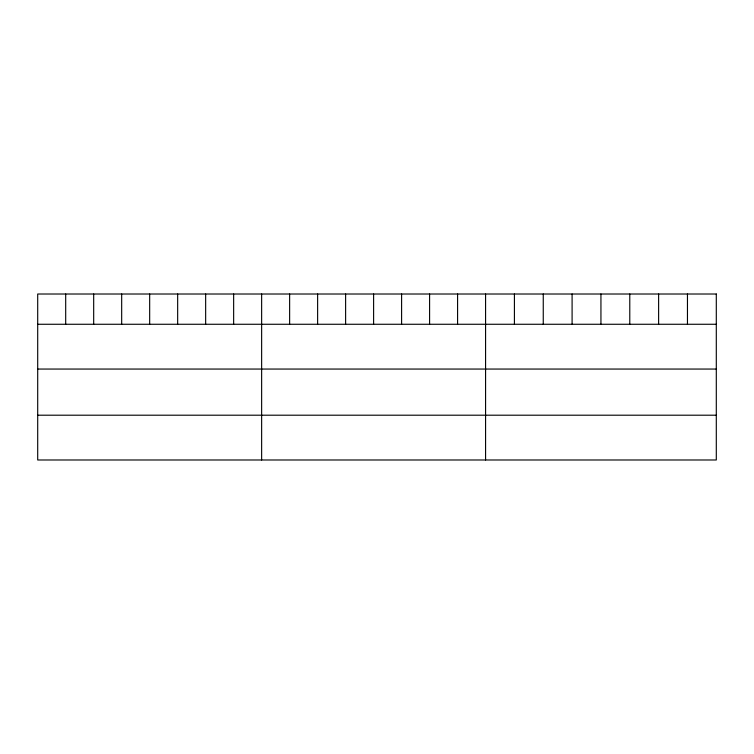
<?xml version="1.0" encoding="UTF-8"?>
<svg xmlns="http://www.w3.org/2000/svg" width="754" height="754" viewBox="0 0 754 754"><rect width="100%" height="100%" fill="white"/><g stroke="black" fill="none" stroke-linecap="round" stroke-linejoin="round"><path stroke-width="1.13" d="M37.7 324.267L716.3 324.267M37.7 369.055L716.3 369.055M37.7 415.2L716.3 415.2M687.459 294.013L687.459 324.267M658.619 294.013L658.619 324.267M629.779 294.013L629.779 324.267M600.938 294.013L600.938 324.267M572.097 294.013L572.097 324.267M543.257 294.013L543.257 324.267M514.416 294.013L514.416 324.267M485.576 294.013L485.576 459.987M457.584 294.013L457.584 324.267M429.591 294.013L429.591 324.267M401.599 294.013L401.599 324.267M373.607 294.013L373.607 324.267M345.615 294.013L345.615 324.267M317.623 294.013L317.623 324.267M289.63 294.013L289.63 324.267M261.638 294.013L261.638 459.987M233.646 294.013L233.646 324.267M205.653 294.013L205.653 324.267M177.661 294.013L177.661 324.267M149.669 294.013L149.669 324.267M121.677 294.013L121.677 324.267M93.684 294.013L93.684 324.267M65.692 294.013L65.692 324.267M716.3 294.013L37.7 294.013L37.7 459.987L716.3 459.987L716.3 294.013"/></g></svg>
